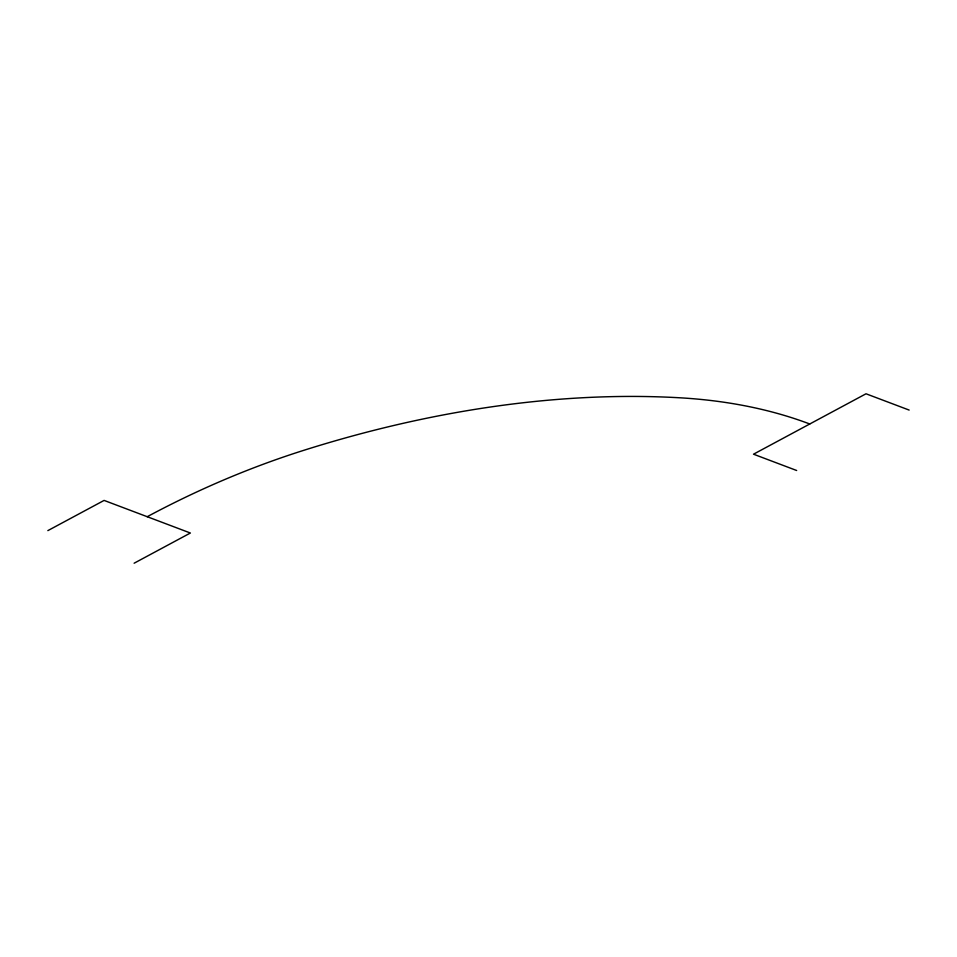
<?xml version="1.0" encoding="UTF-8"?>
<svg xmlns="http://www.w3.org/2000/svg" width="957" height="957" viewBox="0 0 957 957"><rect width="100%" height="100%" fill="white"/><g stroke="black" fill="none" stroke-linecap="round" stroke-linejoin="round"><path stroke-width="1.44" d="M47.85 530.621L104.098 500.415L190.371 533.013L134.124 563.218M909.15 410.075L866.013 393.782L753.518 454.192L796.655 470.497M809.766 423.987A596.139 374.354 -30 0 0 679.649 397.777A900.597 565.539 -30 0 0 303.429 450.436A596.139 374.354 -30 0 0 147.234 516.708"/></g></svg>
